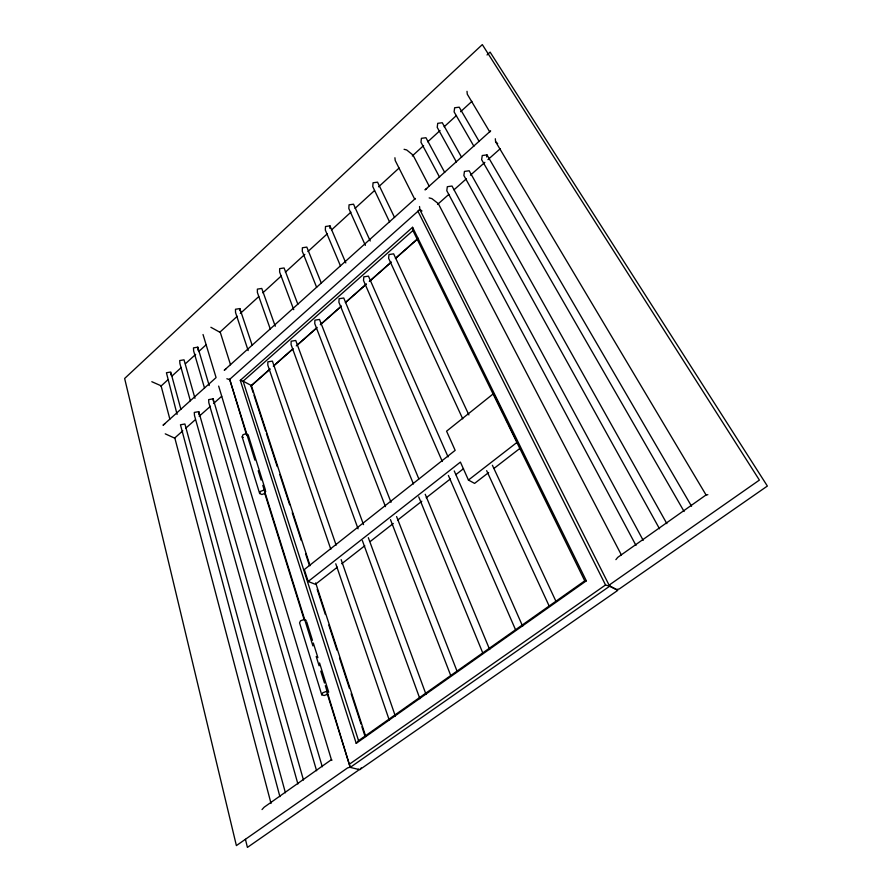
<?xml version="1.0" encoding="UTF-8"?>
<svg xmlns="http://www.w3.org/2000/svg" width="892" height="892" viewBox="0 0 892 892"><rect width="100%" height="100%" fill="white"/><g stroke="black" fill="none" stroke-linecap="round" stroke-linejoin="round"><path stroke-width="1.34" d="M329.839 228.252L329.962 225.854L325.502 226.501L325.335 230.091L340.476 265.928M358.316 769.183L358.171 770.432L247.418 847.4L245.434 839.294M486.664 156.959L486.987 154.896L482.26 155.531L481.624 159.679L684.097 511.495M264.991 493.387L261.913 494.514L259.65 493.51L242.178 436.913L242.947 434.761L245.924 433.679L248.132 434.75L265.403 489.942M259.65 493.51L260.464 491.38L263.553 490.243L265.816 491.258M327.654 694.221L324.175 695.515L321.744 694.79L322.793 692.761L326.282 691.456L328.702 692.192L319.548 662.946M210.891 327.286L219.833 332.225L237.25 316.27M165.254 433.847L174.598 438.106L182.793 430.825M246.705 435.441L229.645 379.212L254.911 460.138M404.076 149.31L406.674 149.956L412.985 155.052L412.316 155.933L423.611 145.586M615.893 559.641L617.743 557.366L706.051 494.96L707.847 494.703M253.127 392.569L250.975 385.957L270.153 368.909M327.041 693.028L350.233 767.388L359.699 769.696L361.249 767.901M356.209 743.337L358.551 740.672L584.762 580.848L586.334 580.837L412.572 227.304L240.294 380.36L356.209 743.337L586.334 580.837M262.025 809.557L264.144 807.215L331.411 759.683L332.025 760.118M429.163 197.912L431.873 198.604L438.295 203.621L437.537 204.435L448.854 194.378M487.043 54.958L490.098 52.115L767.365 486.051L619.36 588.91L616.662 589.523L609.727 585.977L610.329 584.271L759.393 480.097L482.316 44.6L124.635 378.476L236.391 845.605L347.635 767.867L350.244 767.209M160.939 386.169L168.086 379.613M172.167 375.878L181.355 367.459M185.447 363.713L195.66 354.369M198.715 351.56L205.874 345.014M240.316 313.46L258.758 296.579M262.85 292.821L281.292 275.94M285.384 272.183L304.852 254.354M307.918 251.544L327.386 233.715M331.478 229.969L350.946 212.14M355.038 208.394L374.506 190.565M378.598 186.818L399.081 168.053M427.725 141.828L440.046 130.533M444.16 126.776L456.481 115.481M460.595 111.723L471.89 101.376M229.311 379.68L419.809 209.609L609.637 586.222L617.777 590.37L359.699 769.696M185.859 428.104L195.08 419.909M199.172 416.274L210.445 406.261M213.511 403.53L221.707 396.249M454.006 189.806L466.349 178.824M470.463 175.166L484.869 162.366M487.957 159.623L500.312 148.652M412.572 227.304L412.929 230.549L243.115 381.185L240.294 380.36M273.286 366.144L293.133 348.638M296.267 345.873L317.162 327.442M320.295 324.677L341.19 306.246M345.371 302.555L366.255 284.124M369.388 281.359L391.332 262.003M395.502 258.312L417.445 238.956M250.975 385.957L269.685 369.455M273.844 365.787L292.554 349.274M297.75 344.691L316.459 328.189M320.618 324.521L341.402 306.179M345.561 302.511L366.344 284.169M369.466 281.415L390.261 263.073M395.457 258.49L418.326 238.309M164.83 423.823L163.035 425.25L216.087 377.595L203.03 334.522M493.466 393.684L446.58 431.193L455.154 450.36L304.317 569.542L308.164 581.484L315.422 584.305L337.366 567.167M225.999 368.864L224.238 370.269L415.46 198.448L414.758 199.273L395.212 160.515L394.911 157.75M419.809 209.609L417.891 211.136L605.534 584.974L609.637 586.222L350.233 767.388L325.335 685.692M426.677 188.569L425.016 189.873L490.645 130.901L489.753 131.904L467.285 94.195L467.007 91.33M308.164 581.484L460.406 462.101L468.434 480.052L474.589 483.397L488.649 472.537M341.748 563.744L364.783 545.759M370.269 541.477L393.305 523.492M397.698 520.058L421.827 501.215M426.22 497.792L450.348 478.948M455.834 474.667L463.517 468.668M468.434 480.052L517.271 442.198M494.057 468.367L520.014 448.319M349.764 763.965L605.534 584.974M303.47 780.021L198.76 411.647L194.289 412.438L194.478 415.46L297.895 783.968M322.28 766.752L213.132 398.835L208.661 399.627L208.806 402.693L316.604 770.755M209.196 385.556L197.812 347.166L193.475 347.88L193.653 350.98L204.524 388.076M252.168 345.271L239.848 308.576L235.477 309.268L235.544 312.523L248.166 350.567M226.869 378.765L229.311 379.468M151.818 381.709L161.073 385.79L169.848 419.117M306.235 620.408L303.871 619.572L300.526 620.81L299.567 622.884L321.744 694.79M242.178 436.913L243.293 437.448M421.994 211.003L419.842 209.352L419.53 206.52M495.328 138.751L495.595 141.716L497.658 143.545M495.595 141.716L706.051 494.96M479.194 141.494L459.213 107.185L454.652 107.754L454.106 111.879L473.897 146.255M486.987 154.896L691.545 506.232M461.621 157.282L442.276 122.739L437.716 123.33L437.225 127.366L456.392 161.976M666.859 523.649L469.17 170.762L464.453 171.42L463.873 175.49L659.523 528.811M444.707 172.468L425.952 137.725L421.414 138.316L420.979 142.296L439.544 177.107M643.177 540.34L452.021 186.038L447.327 186.707L446.792 190.698L635.974 545.425M412.985 155.052L429.253 186.261M438.295 203.621L621.367 554.924M494.045 394.877L502.798 412.706M505.664 418.538L507.949 423.198M508.518 424.369L516.691 441.005M412.929 230.549L584.762 580.848M394.565 217.514L377.55 182.158L373.057 182.771L372.756 186.562L389.603 221.974M468.88 414.914L393.64 253.841L388.968 254.555L388.611 258.29L462.736 418.839M492.395 465.256L555.883 601.175M486.664 470.664L549.115 605.924M370.225 240.996L353.533 204.201L349.051 204.837L348.828 208.527L365.352 245.378M448.074 456.927L368.452 276.13L363.802 276.855L363.512 280.489L442.276 461.443M454.24 470.931L522.656 626.262M448.386 475.458L515.498 629.652M329.962 225.854L345.806 262.917M418.827 478.892L343.743 297.984L339.116 298.72L338.904 302.265L413.442 483.966M425.228 494.291L489.663 649.532M418.727 496.855L482.695 652.777M321.332 283.132L306.815 247.095L302.377 247.764L302.276 251.265L316.638 287.347M391.019 502.319L319.503 319.425L314.898 320.172L314.764 323.618L385.478 506.634M396.594 516.58L456.949 670.94M390.484 519.612L450.672 675.378M297.85 304.239L284.08 267.968L279.664 268.637L279.631 272.049L293.736 309.669M363.523 524.619L295.731 340.465L291.149 341.223L291.071 344.58L358.093 528.845M368.329 537.675L426.019 694.411M362.375 540.608L419.887 698.737M275.26 326.249L261.769 288.45L257.375 289.131L257.387 292.464L270.276 329.003M336.139 545.157L272.394 361.104L267.834 361.873L267.823 365.151L330.82 549.294M341.145 559.618L395.323 716.064M335.771 563.766L389.325 720.301M310.07 565.673L251.354 385.5L243.115 381.185L358.551 740.672M315.679 582.889L365.765 736.569M253.986 395.201L265.593 430.869M266.452 433.512L277.2 466.538M279.787 474.466L289.666 504.839M292.253 512.766L301.284 540.507M305.577 553.72L309.446 565.606M317.195 589.378L325.357 614.476M328.802 625.047L336.964 650.145M339.551 658.073L349.441 688.457M351.158 693.742L361.048 724.114M361.907 726.757L364.917 736.012M220.09 331.735L230.526 364.772M306.658 621.746L312.479 640.356M313.315 643.009L317.887 657.638M258.223 470.753L261.133 480.041M262.783 485.348L312.902 645.886M316.214 656.501L319.113 665.789M320.774 671.096L324.498 683.038M264.511 492.54L304.261 619.996M331.411 759.683L218.663 386.102M194.969 398.323L184.02 359.822L179.705 360.546L179.916 363.59L190.364 400.798M180.898 409.305L170.729 372.02L166.425 372.745L177.073 414.39M285.407 792.776L184.9 423.99L180.452 424.793L279.91 796.656M174.776 437.827L271.034 803.469M170.818 373.023L170.974 375.019M198.76 411.647L198.927 414.668M197.812 347.166L197.979 350.266M213.132 398.835L213.221 400.887M239.848 308.576L239.892 310.739"/></g></svg>
